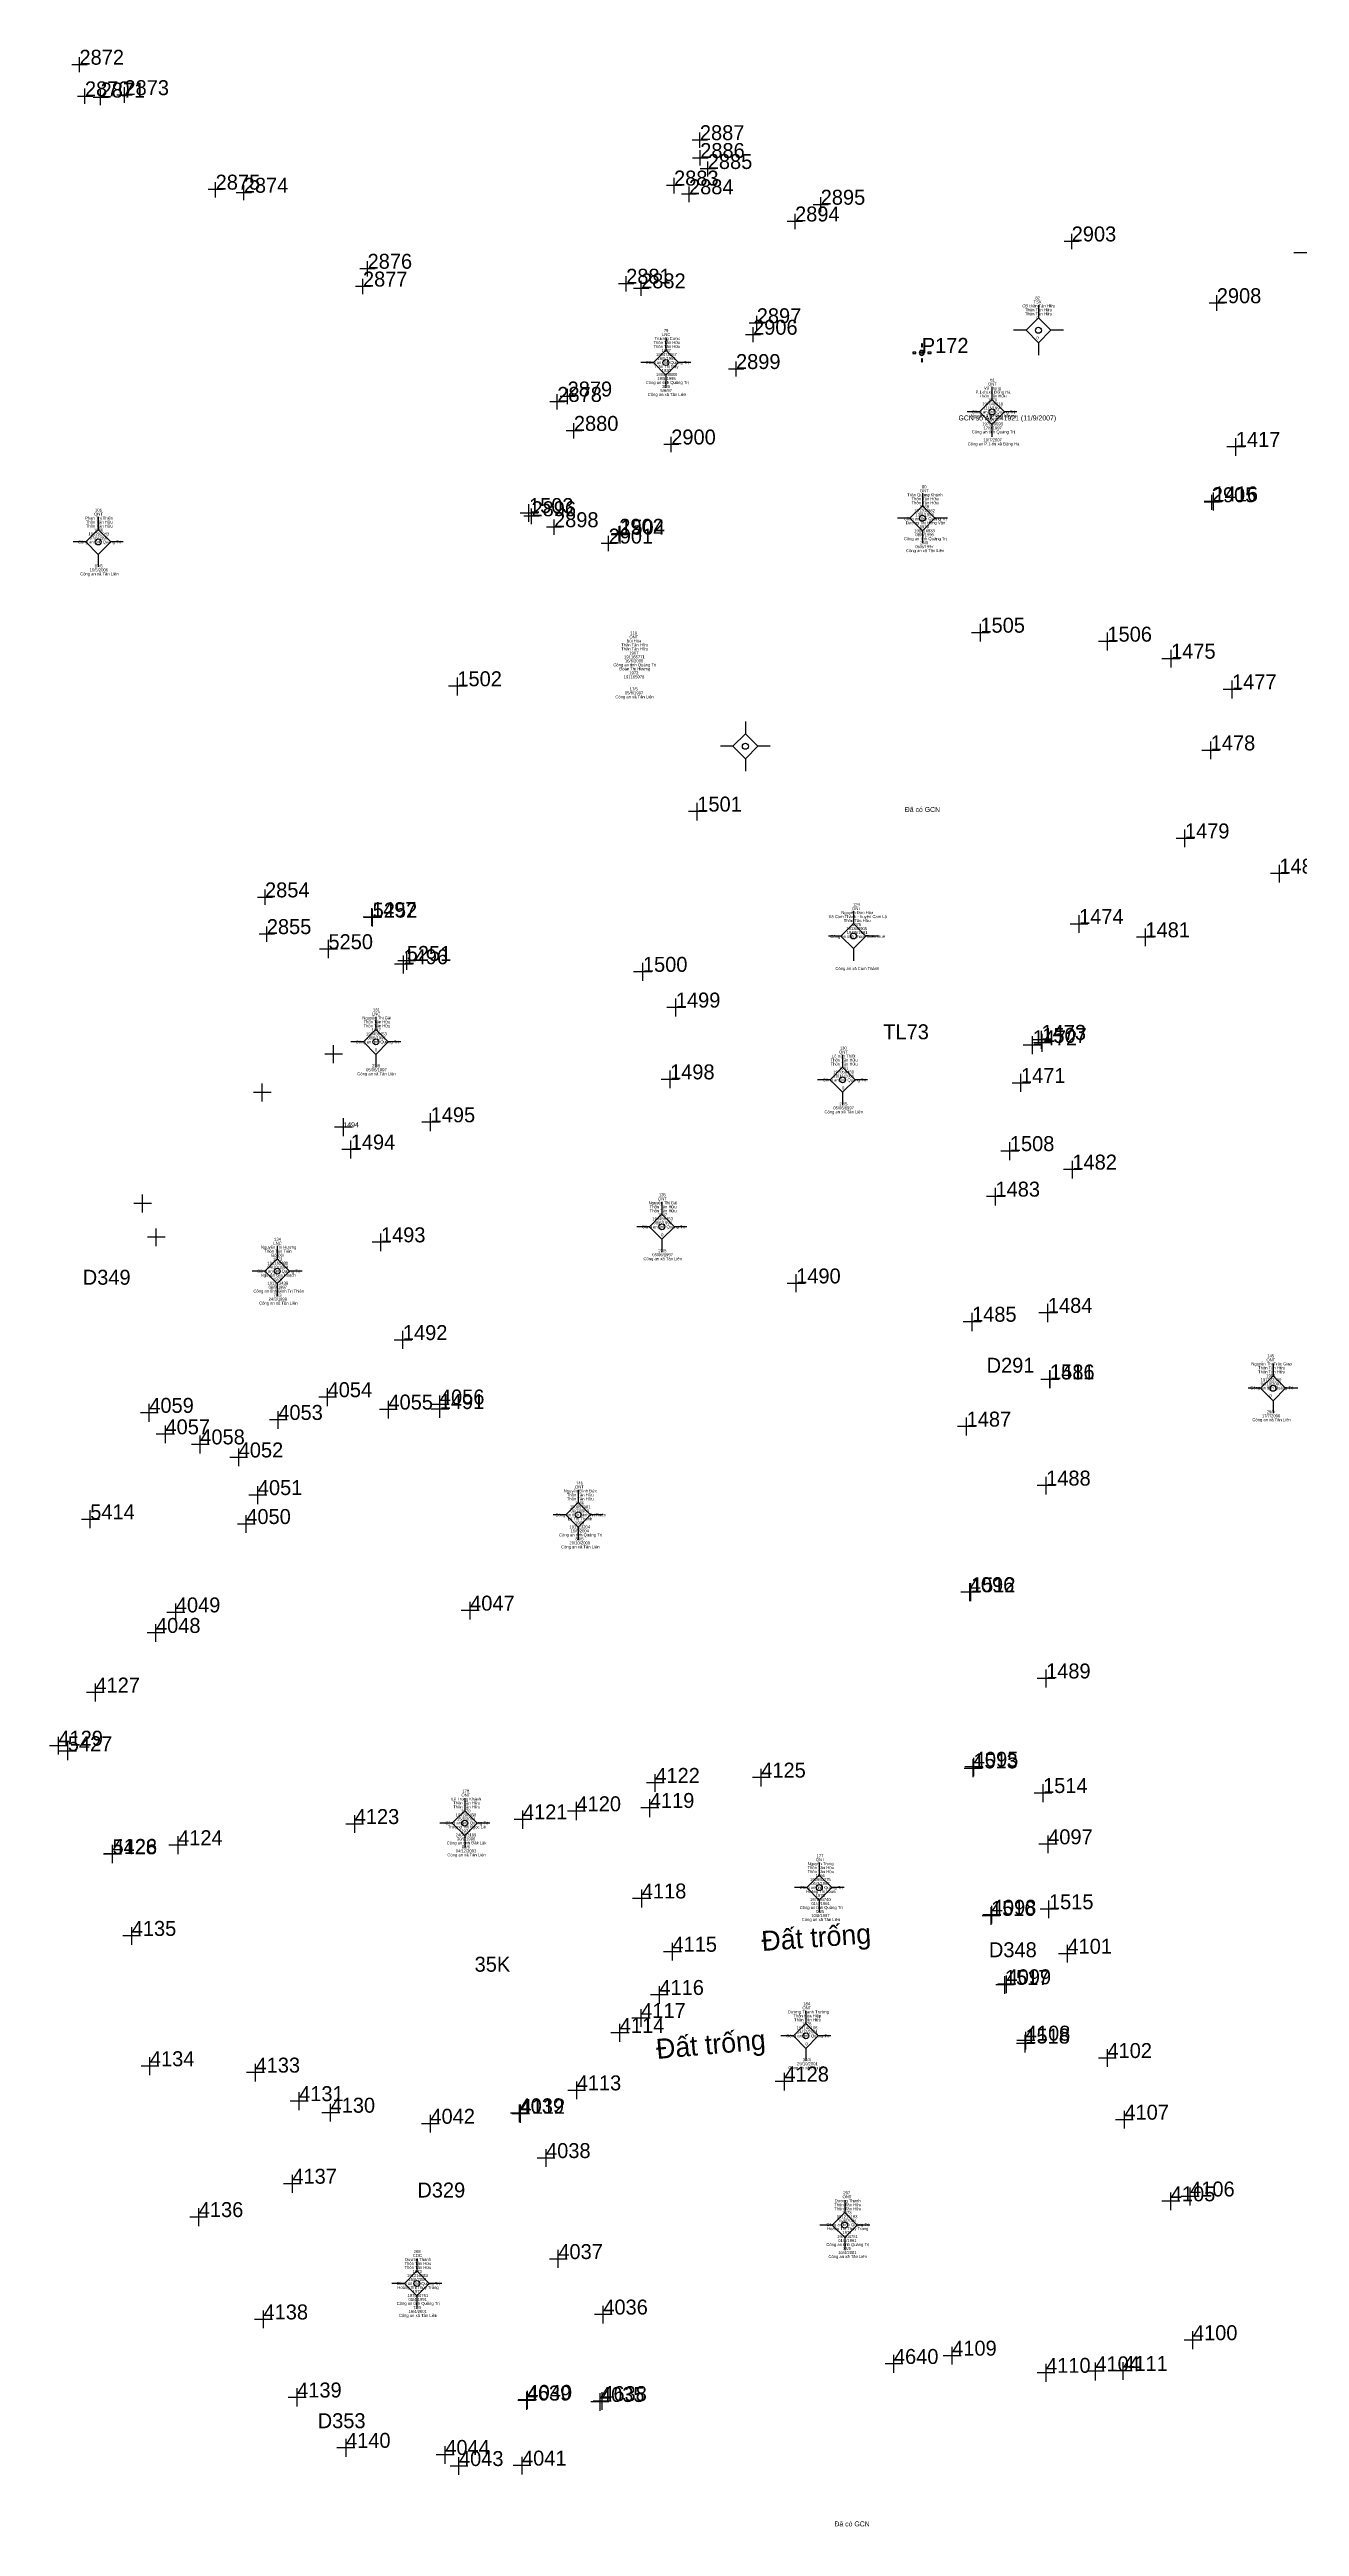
# Model space of a CAD drawing. Extents: x 548949 to 550223, y 1836732 to 1838051.
# Drawn here: x 549135.1 to 549260.4, y 1837619.9 to 1837868.1 of the extents above; entities that cross this region are included whole.
import ezdxf

# ---------------------------------------------------------------- set-up
doc = ezdxf.new("R2010")
doc.units = 0
for name, color, linetype in [('Level 11', 7, 'Continuous'), ('Level 15', 7, 'Continuous'), ('Level 16', 7, 'Continuous'), ('Level 3', 7, 'Continuous'), ('Level 4', 7, 'Continuous'), ('Level 41', 7, 'Continuous'), ('Level 5', 7, 'Continuous')]:
    doc.layers.add(name, color=color, linetype=linetype)

msp = doc.modelspace()

# ---------------------------------------------------------------- linework, layer by layer
at = {"layer": 'Level 11'}
for p, q in [((549234.26, 1837841.23), (549233.01, 1837839.98)), ((549234.26, 1837842.48), (549234.26, 1837841.23)), ((549235.51, 1837839.98), (549234.26, 1837841.23)), ((549196.91, 1837839.24), (549196.91, 1837837.99)), ((549233.01, 1837839.98), (549231.76, 1837839.98)), ((549233.01, 1837839.98), (549234.26, 1837838.73)), ((549234.26, 1837838.73), (549235.51, 1837839.98)), ((549234.26, 1837838.73), (549234.26, 1837837.48)), ((549236.76, 1837839.98), (549235.51, 1837839.98)), ((549195.66, 1837836.74), (549194.41, 1837836.74)), ((549196.91, 1837837.99), (549195.66, 1837836.74)), ((549195.66, 1837836.74), (549196.91, 1837835.49)), ((549198.16, 1837836.74), (549196.91, 1837837.99)), ((549196.91, 1837835.49), (549198.16, 1837836.74)), ((549199.41, 1837836.74), (549198.16, 1837836.74)), ((549196.91, 1837835.49), (549196.91, 1837834.24)), ((549229.6, 1837834.29), (549229.6, 1837833.04)), ((549228.35, 1837831.79), (549227.1, 1837831.79)), ((549229.6, 1837833.04), (549228.35, 1837831.79)), ((549228.35, 1837831.79), (549229.6, 1837830.54)), ((549230.85, 1837831.79), (549229.6, 1837833.04)), ((549229.6, 1837830.54), (549230.85, 1837831.79)), ((549232.1, 1837831.79), (549230.85, 1837831.79)), ((549229.6, 1837830.54), (549229.6, 1837829.29)), ((549222.63, 1837823.64), (549222.63, 1837822.39)), ((549140.01, 1837821.26), (549140.01, 1837820.01)), ((549221.38, 1837821.14), (549220.13, 1837821.14)), ((549222.63, 1837822.39), (549221.38, 1837821.14)), ((549221.38, 1837821.14), (549222.63, 1837819.89)), ((549223.88, 1837821.14), (549222.63, 1837822.39)), ((549222.63, 1837819.89), (549223.88, 1837821.14)), ((549225.13, 1837821.14), (549223.88, 1837821.14)), ((549138.76, 1837818.76), (549137.51, 1837818.76)), ((549140.01, 1837820.01), (549138.76, 1837818.76)), ((549138.76, 1837818.76), (549140.01, 1837817.51)), ((549141.26, 1837818.76), (549140.01, 1837820.01)), ((549140.01, 1837817.51), (549141.26, 1837818.76)), ((549142.51, 1837818.76), (549141.26, 1837818.76)), ((549222.63, 1837819.89), (549222.63, 1837818.64)), ((549140.01, 1837817.51), (549140.01, 1837816.26)), ((549204.88, 1837799.53), (549203.63, 1837798.28)), ((549204.88, 1837800.78), (549204.88, 1837799.53)), ((549206.13, 1837798.28), (549204.88, 1837799.53)), ((549203.63, 1837798.28), (549202.38, 1837798.28)), ((549203.63, 1837798.28), (549204.88, 1837797.03)), ((549204.88, 1837797.03), (549206.13, 1837798.28)), ((549204.88, 1837797.03), (549204.88, 1837795.78)), ((549207.38, 1837798.28), (549206.13, 1837798.28)), ((549215.71, 1837781.77), (549215.71, 1837780.52)), ((549214.46, 1837779.27), (549213.21, 1837779.27)), ((549215.71, 1837780.52), (549214.46, 1837779.27)), ((549214.46, 1837779.27), (549215.71, 1837778.02)), ((549216.96, 1837779.27), (549215.71, 1837780.52)), ((549215.71, 1837778.02), (549216.96, 1837779.27)), ((549218.21, 1837779.27), (549216.96, 1837779.27)), ((549215.71, 1837778.02), (549215.71, 1837776.77)), ((549167.84, 1837769.91), (549166.59, 1837768.66)), ((549167.84, 1837771.16), (549167.84, 1837769.91)), ((549169.09, 1837768.66), (549167.84, 1837769.91)), ((549166.59, 1837768.66), (549165.34, 1837768.66)), ((549166.59, 1837768.66), (549167.84, 1837767.41)), ((549167.84, 1837767.41), (549169.09, 1837768.66)), ((549167.84, 1837767.41), (549167.84, 1837766.16)), ((549170.34, 1837768.66), (549169.09, 1837768.66)), ((549214.62, 1837767.36), (549214.62, 1837766.11)), ((549213.37, 1837764.86), (549212.12, 1837764.86)), ((549214.62, 1837766.11), (549213.37, 1837764.86)), ((549213.37, 1837764.86), (549214.62, 1837763.61)), ((549215.87, 1837764.86), (549214.62, 1837766.11)), ((549214.62, 1837763.61), (549215.87, 1837764.86)), ((549217.12, 1837764.86), (549215.87, 1837764.86)), ((549214.62, 1837763.61), (549214.62, 1837762.36)), ((549196.51, 1837752.63), (549196.51, 1837751.38)), ((549195.26, 1837750.13), (549194.01, 1837750.13)), ((549196.51, 1837751.38), (549195.26, 1837750.13)), ((549195.26, 1837750.13), (549196.51, 1837748.88)), ((549197.76, 1837750.13), (549196.51, 1837751.38)), ((549196.51, 1837748.88), (549197.76, 1837750.13)), ((549199.01, 1837750.13), (549197.76, 1837750.13)), ((549157.95, 1837746.93), (549156.7, 1837745.68)), ((549157.95, 1837748.18), (549157.95, 1837746.93)), ((549159.2, 1837745.68), (549157.95, 1837746.93)), ((549196.51, 1837748.88), (549196.51, 1837747.63)), ((549156.7, 1837745.68), (549155.45, 1837745.68)), ((549156.7, 1837745.68), (549157.95, 1837744.43)), ((549157.95, 1837744.43), (549159.2, 1837745.68)), ((549157.95, 1837744.43), (549157.95, 1837743.18)), ((549160.45, 1837745.68), (549159.2, 1837745.68)), ((549257.77, 1837735.19), (549256.52, 1837733.94)), ((549257.77, 1837736.44), (549257.77, 1837735.19)), ((549259.02, 1837733.94), (549257.77, 1837735.19)), ((549256.52, 1837733.94), (549255.27, 1837733.94)), ((549256.52, 1837733.94), (549257.77, 1837732.69)), ((549257.77, 1837732.69), (549259.02, 1837733.94)), ((549257.77, 1837732.69), (549257.77, 1837731.44)), ((549260.27, 1837733.94), (549259.02, 1837733.94)), ((549188.12, 1837722.51), (549186.87, 1837721.26)), ((549188.12, 1837723.76), (549188.12, 1837722.51)), ((549189.37, 1837721.26), (549188.12, 1837722.51)), ((549186.87, 1837721.26), (549185.62, 1837721.26)), ((549186.87, 1837721.26), (549188.12, 1837720.01)), ((549188.12, 1837720.01), (549189.37, 1837721.26)), ((549188.12, 1837720.01), (549188.12, 1837718.76)), ((549190.62, 1837721.26), (549189.37, 1837721.26)), ((549176.75, 1837692.86), (549176.75, 1837691.61)), ((549175.5, 1837690.36), (549174.25, 1837690.36)), ((549176.75, 1837691.61), (549175.5, 1837690.36)), ((549175.5, 1837690.36), (549176.75, 1837689.11)), ((549178, 1837690.36), (549176.75, 1837691.61)), ((549176.75, 1837689.11), (549178, 1837690.36)), ((549179.25, 1837690.36), (549178, 1837690.36)), ((549176.75, 1837689.11), (549176.75, 1837687.86)), ((549212.29, 1837685.15), (549211.04, 1837683.9)), ((549212.29, 1837686.4), (549212.29, 1837685.15)), ((549213.54, 1837683.9), (549212.29, 1837685.15)), ((549211.04, 1837683.9), (549209.79, 1837683.9)), ((549211.04, 1837683.9), (549212.29, 1837682.65)), ((549212.29, 1837682.65), (549213.54, 1837683.9)), ((549212.29, 1837682.65), (549212.29, 1837681.4)), ((549214.79, 1837683.9), (549213.54, 1837683.9)), ((549210.94, 1837670.29), (549209.69, 1837669.04)), ((549210.94, 1837671.54), (549210.94, 1837670.29)), ((549212.19, 1837669.04), (549210.94, 1837670.29)), ((549209.69, 1837669.04), (549208.44, 1837669.04)), ((549209.69, 1837669.04), (549210.94, 1837667.79)), ((549210.94, 1837667.79), (549212.19, 1837669.04)), ((549210.94, 1837667.79), (549210.94, 1837666.54)), ((549213.44, 1837669.04), (549212.19, 1837669.04)), ((549214.84, 1837652.58), (549214.84, 1837651.33)), ((549213.59, 1837650.08), (549212.34, 1837650.08)), ((549214.84, 1837651.33), (549213.59, 1837650.08)), ((549213.59, 1837650.08), (549214.84, 1837648.83)), ((549216.09, 1837650.08), (549214.84, 1837651.33)), ((549214.84, 1837648.83), (549216.09, 1837650.08)), ((549217.34, 1837650.08), (549216.09, 1837650.08)), ((549214.84, 1837648.83), (549214.84, 1837647.58)), ((549171.95, 1837645.48), (549170.7, 1837644.23)), ((549171.95, 1837646.73), (549171.95, 1837645.48)), ((549173.2, 1837644.23), (549171.95, 1837645.48)), ((549170.7, 1837644.23), (549169.45, 1837644.23)), ((549170.7, 1837644.23), (549171.95, 1837642.98)), ((549171.95, 1837642.98), (549173.2, 1837644.23)), ((549171.95, 1837642.98), (549171.95, 1837641.73)), ((549174.45, 1837644.23), (549173.2, 1837644.23))]:
    msp.add_line(p, q, dxfattribs=at)
for centre in [(549234.26, 1837839.98), (549196.91, 1837836.74), (549229.6, 1837831.79), (549222.63, 1837821.14), (549140.01, 1837818.76), (549204.88, 1837798.28), (549215.71, 1837779.27), (549167.84, 1837768.66), (549214.62, 1837764.86), (549196.51, 1837750.13), (549157.95, 1837745.68), (549257.77, 1837733.94), (549188.12, 1837721.26), (549176.75, 1837690.36), (549212.29, 1837683.9), (549210.94, 1837669.04), (549214.84, 1837650.08), (549171.95, 1837644.23)]:
    msp.add_circle(centre, 0.3, dxfattribs=at)
at = {"layer": 'Level 3'}
msp.add_line((549222.69, 1837837.86), (549222.72, 1837837.9), dxfattribs=at)
for points in [[(549222.54, 1837838.32), (549222.64, 1837838.32), (549222.64, 1837838.63), (549222.54, 1837838.63)], [(549221.66, 1837837.65), (549221.95, 1837837.65), (549221.95, 1837837.78), (549221.66, 1837837.78)], [(549222.54, 1837836.8), (549222.64, 1837836.8), (549222.64, 1837837.1), (549222.54, 1837837.1)], [(549223.17, 1837837.65), (549223.5, 1837837.65), (549223.5, 1837837.78), (549223.17, 1837837.78)]]:
    msp.add_lwpolyline(points, close=True, dxfattribs=at)
for points in [[(549222.72, 1837837.9), (549222.69, 1837837.86)], [(549222.7, 1837837.86), (549222.69, 1837837.86)], [(549222.73, 1837837.9), (549222.72, 1837837.9)]]:
    msp.add_lwpolyline(points, dxfattribs=at)
msp.add_circle((549222.57, 1837837.72), 0.0732, dxfattribs=at)
for radius, start, end in [(0.25, 49.3448, 48.4242), (0.2, 49.2259, 47.7453)]:
    msp.add_arc((549222.56, 1837837.71), radius, start, end, dxfattribs=at)
at = {"layer": 'Level 4'}
for p, q in [((549138.89, 1837866.59), (549137.37, 1837866.59)), ((549138.13, 1837865.83), (549138.13, 1837867.35)), ((549139.46, 1837863.42), (549137.92, 1837863.42)), ((549138.68, 1837862.66), (549138.68, 1837864.2)), ((549141.04, 1837863.3), (549139.49, 1837863.3)), ((549140.25, 1837862.54), (549140.25, 1837864.06)), ((549143.4, 1837863.54), (549141.88, 1837863.54)), ((549142.64, 1837862.78), (549142.64, 1837864.33)), ((549201.09, 1837859.03), (549199.56, 1837859.03)), ((549200.32, 1837858.27), (549200.32, 1837859.79)), ((549201.14, 1837857.24), (549199.59, 1837857.24)), ((549200.35, 1837856.48), (549200.35, 1837858.02)), ((549201.87, 1837856.14), (549200.35, 1837856.14)), ((549201.11, 1837855.38), (549201.11, 1837856.9)), ((549152.55, 1837854.07), (549151.02, 1837854.07)), ((549151.78, 1837853.28), (549151.78, 1837854.83)), ((549155.36, 1837853.76), (549153.84, 1837853.76)), ((549154.6, 1837853), (549154.6, 1837854.52)), ((549198.49, 1837854.48), (549196.97, 1837854.48)), ((549197.73, 1837853.7), (549197.73, 1837855.24)), ((549199.99, 1837853.61), (549198.47, 1837853.61)), ((549199.23, 1837852.82), (549199.23, 1837854.37)), ((549212.43, 1837851.8), (549212.43, 1837853.32)), ((549210.62, 1837850.88), (549209.08, 1837850.88)), ((549209.86, 1837850.12), (549209.86, 1837851.66)), ((549213.19, 1837852.56), (549211.67, 1837852.56)), ((549238.35, 1837848.88), (549236.83, 1837848.88)), ((549237.59, 1837848.1), (549237.59, 1837849.64)), ((549167.77, 1837846.14), (549166.25, 1837846.14)), ((549167.01, 1837845.36), (549167.01, 1837846.9)), ((549261.37, 1837847.75), (549259.85, 1837847.75)), ((549167.31, 1837844.36), (549165.79, 1837844.36)), ((549166.55, 1837843.58), (549166.55, 1837845.12)), ((549193.69, 1837844.64), (549192.17, 1837844.64)), ((549192.93, 1837843.86), (549192.93, 1837845.4)), ((549195.19, 1837844.18), (549193.67, 1837844.18)), ((549194.43, 1837843.42), (549194.43, 1837844.94)), ((549252.13, 1837841.93), (549252.13, 1837843.48)), ((549206.02, 1837839.9), (549206.02, 1837841.44)), ((549252.92, 1837842.69), (549251.37, 1837842.69)), ((549206.41, 1837839.53), (549204.89, 1837839.53)), ((549206.78, 1837840.68), (549205.26, 1837840.68)), ((549205.65, 1837838.77), (549205.65, 1837840.29)), ((549204.72, 1837836.09), (549203.18, 1837836.09)), ((549203.94, 1837835.33), (549203.94, 1837836.86)), ((549186.03, 1837832.04), (549186.03, 1837833.58)), ((549187.06, 1837832.58), (549187.06, 1837834.1)), ((549186.79, 1837832.8), (549185.27, 1837832.8)), ((549187.82, 1837833.34), (549186.3, 1837833.34)), ((549188.48, 1837829.89), (549186.93, 1837829.89)), ((549187.69, 1837829.13), (549187.69, 1837830.68)), ((549198.21, 1837828.53), (549196.69, 1837828.53)), ((549197.45, 1837827.77), (549197.45, 1837829.29)), ((549254.04, 1837827.4), (549254.04, 1837829.18)), ((549254.93, 1837828.29), (549253.15, 1837828.29)), ((549251.63, 1837821.98), (549251.63, 1837823.5)), ((549251.8, 1837821.93), (549251.8, 1837823.71)), ((549184.12, 1837821.66), (549182.3, 1837821.66)), ((549184.22, 1837821.34), (549182.68, 1837821.34)), ((549183.19, 1837820.77), (549183.19, 1837822.55)), ((549183.44, 1837820.55), (549183.44, 1837822.1)), ((549185.7, 1837819.48), (549185.7, 1837821)), ((549252.39, 1837822.74), (549250.87, 1837822.74)), ((549252.69, 1837822.82), (549250.88, 1837822.82)), ((549186.46, 1837820.24), (549184.94, 1837820.24)), ((549191.96, 1837818.6), (549190.41, 1837818.6)), ((549191.17, 1837817.84), (549191.17, 1837819.36)), ((549193.23, 1837819.49), (549191.42, 1837819.49)), ((549193, 1837819.58), (549191.45, 1837819.58)), ((549192.24, 1837818.82), (549192.24, 1837820.34)), ((549192.34, 1837818.6), (549192.34, 1837820.38)), ((549229.33, 1837809.67), (549227.55, 1837809.67)), ((549228.44, 1837808.78), (549228.44, 1837810.56)), ((549242.06, 1837808.77), (549240.28, 1837808.77)), ((549241.17, 1837807.88), (549241.17, 1837809.7)), ((549248.44, 1837807.06), (549246.62, 1837807.06)), ((549247.55, 1837806.17), (549247.55, 1837807.95)), ((549176.94, 1837804.3), (549175.12, 1837804.3)), ((549176.01, 1837803.38), (549176.01, 1837805.19)), ((549254.55, 1837803.99), (549252.77, 1837803.99)), ((549253.66, 1837803.06), (549253.66, 1837804.88)), ((549251.52, 1837796.98), (549251.52, 1837798.76)), ((549252.41, 1837797.87), (549250.63, 1837797.87)), ((549200.95, 1837791.74), (549199.17, 1837791.74)), ((549200.06, 1837790.85), (549200.06, 1837792.63)), ((549249.86, 1837789.05), (549248.05, 1837789.05)), ((549248.94, 1837788.16), (549248.94, 1837789.94)), ((549258.41, 1837784.63), (549258.41, 1837786.41)), ((549156.73, 1837782.38), (549156.73, 1837783.92)), ((549259.3, 1837785.52), (549257.52, 1837785.52)), ((549157.49, 1837783.14), (549155.97, 1837783.14)), ((549167.45, 1837780.28), (549167.45, 1837782.06)), ((549167.52, 1837780.22), (549167.52, 1837782)), ((549238.33, 1837779.58), (549238.33, 1837781.36)), ((549157.67, 1837779.46), (549156.15, 1837779.46)), ((549156.91, 1837778.67), (549156.91, 1837780.22)), ((549163.09, 1837777.06), (549163.09, 1837778.88)), ((549168.34, 1837781.17), (549166.56, 1837781.17)), ((549168.41, 1837781.11), (549166.63, 1837781.11)), ((549239.22, 1837780.47), (549237.44, 1837780.47)), ((549245.87, 1837779.14), (549244.09, 1837779.14)), ((549244.98, 1837778.25), (549244.98, 1837780.03)), ((549163.98, 1837777.95), (549162.2, 1837777.95)), ((549171.5, 1837776.44), (549169.72, 1837776.44)), ((549171.82, 1837776.77), (549170.04, 1837776.77)), ((549170.61, 1837775.52), (549170.61, 1837777.33)), ((549170.93, 1837775.88), (549170.93, 1837777.66)), ((549194.61, 1837774.79), (549194.61, 1837776.57)), ((549195.5, 1837775.68), (549193.68, 1837775.68)), ((549198.84, 1837772.1), (549197.02, 1837772.1)), ((549197.91, 1837771.21), (549197.91, 1837772.99)), ((549233.67, 1837767.43), (549233.67, 1837769.24)), ((549235.48, 1837768.86), (549233.67, 1837768.86)), ((549234.56, 1837767.97), (549234.56, 1837769.75)), ((549234.64, 1837767.67), (549234.64, 1837769.45)), ((549164.5, 1837767.43), (549162.72, 1837767.43)), ((549163.61, 1837766.54), (549163.61, 1837768.32)), ((549234.56, 1837768.32), (549232.74, 1837768.32)), ((549235.53, 1837768.56), (549233.75, 1837768.56)), ((549156.45, 1837762.7), (549156.45, 1837764.48)), ((549198.22, 1837764.9), (549196.44, 1837764.9)), ((549197.33, 1837764.01), (549197.33, 1837765.79)), ((549233.42, 1837764.53), (549231.61, 1837764.53)), ((549232.5, 1837763.64), (549232.5, 1837765.46)), ((549157.34, 1837763.59), (549155.56, 1837763.59)), ((549173.33, 1837759.71), (549173.33, 1837761.52)), ((549165.48, 1837760.1), (549163.7, 1837760.1)), ((549165.48, 1837760.1), (549163.7, 1837760.1)), ((549164.59, 1837759.21), (549164.59, 1837761.02)), ((549164.59, 1837759.21), (549164.59, 1837760.99)), ((549174.22, 1837760.6), (549172.44, 1837760.6)), ((549166.21, 1837757.87), (549164.43, 1837757.87)), ((549165.32, 1837756.98), (549165.32, 1837758.77)), ((549232.28, 1837757.71), (549230.5, 1837757.71)), ((549231.39, 1837756.82), (549231.39, 1837758.6)), ((549237.66, 1837754.97), (549237.66, 1837756.75)), ((549229.95, 1837752.26), (549229.95, 1837754.04)), ((549238.55, 1837755.86), (549236.77, 1837755.86)), ((549145.35, 1837752.46), (549143.57, 1837752.46)), ((549144.46, 1837751.57), (549144.46, 1837753.35)), ((549230.88, 1837753.15), (549229.06, 1837753.15)), ((549146.72, 1837749.08), (549144.94, 1837749.08)), ((549145.83, 1837748.19), (549145.83, 1837749.97)), ((549168.35, 1837747.68), (549168.35, 1837749.46)), ((549169.24, 1837748.57), (549167.46, 1837748.57)), ((549210.86, 1837744.45), (549209.08, 1837744.45)), ((549209.97, 1837743.56), (549209.97, 1837745.38)), ((549227.6, 1837739.68), (549227.6, 1837741.5)), ((549236.12, 1837741.5), (549234.31, 1837741.5)), ((549235.2, 1837740.58), (549235.2, 1837742.39)), ((549170.55, 1837737.88), (549170.55, 1837739.7)), ((549228.49, 1837740.61), (549226.71, 1837740.61)), ((549171.44, 1837738.77), (549169.66, 1837738.77)), ((549236.31, 1837734.83), (549234.5, 1837734.83)), ((549236.29, 1837734.83), (549234.51, 1837734.83)), ((549235.4, 1837733.94), (549235.4, 1837735.76)), ((549235.42, 1837733.94), (549235.42, 1837735.72)), ((549145.13, 1837730.59), (549145.13, 1837732.37)), ((549158.06, 1837729.88), (549158.06, 1837731.66)), ((549163.89, 1837733.05), (549162.11, 1837733.05)), ((549163, 1837732.16), (549163, 1837733.94)), ((549169.99, 1837731.81), (549168.21, 1837731.81)), ((549169.1, 1837730.92), (549169.1, 1837732.7)), ((549175.14, 1837731.86), (549173.35, 1837731.86)), ((549175.19, 1837732.32), (549173.37, 1837732.32)), ((549174.24, 1837730.97), (549174.24, 1837732.78)), ((549174.26, 1837731.4), (549174.26, 1837733.21)), ((549146.02, 1837731.48), (549144.24, 1837731.48)), ((549147.64, 1837729.33), (549145.82, 1837729.33)), ((549146.75, 1837728.44), (549146.75, 1837730.22)), ((549150.24, 1837727.4), (549150.24, 1837729.21)), ((549158.95, 1837730.77), (549157.17, 1837730.77)), ((549227.95, 1837730.1), (549226.14, 1837730.1)), ((549227.06, 1837729.21), (549227.06, 1837731.02)), ((549151.13, 1837728.32), (549149.35, 1837728.32)), ((549154.98, 1837727.01), (549153.2, 1837727.01)), ((549154.09, 1837726.12), (549154.09, 1837727.9)), ((549156.01, 1837722.32), (549156.01, 1837724.13)), ((549235.92, 1837724.19), (549234.14, 1837724.19)), ((549235.03, 1837723.3), (549235.03, 1837725.08)), ((549139.21, 1837719.91), (549139.21, 1837721.72)), ((549156.9, 1837723.24), (549155.12, 1837723.24)), ((549140.14, 1837720.8), (549138.32, 1837720.8)), ((549155.74, 1837720.34), (549153.96, 1837720.34)), ((549154.85, 1837719.45), (549154.85, 1837721.23)), ((549227.37, 1837712.62), (549227.37, 1837714.4)), ((549227.49, 1837712.61), (549227.49, 1837714.42)), ((549147.79, 1837710.59), (549147.79, 1837712.37)), ((549177.29, 1837710.77), (549177.29, 1837712.55)), ((549228.26, 1837713.51), (549226.48, 1837713.51)), ((549228.39, 1837713.5), (549226.6, 1837713.5)), ((549146.69, 1837709.42), (549144.91, 1837709.42)), ((549145.8, 1837708.53), (549145.8, 1837710.31)), ((549148.68, 1837711.48), (549146.9, 1837711.48)), ((549178.18, 1837711.66), (549176.4, 1837711.66)), ((549139.73, 1837702.56), (549139.73, 1837704.34)), ((549235.91, 1837704.86), (549234.13, 1837704.86)), ((549235.02, 1837703.94), (549235.02, 1837705.75)), ((549140.62, 1837703.45), (549138.84, 1837703.45)), ((549136.91, 1837698.12), (549135.13, 1837698.12)), ((549136.02, 1837697.23), (549136.02, 1837699.02)), ((549137.85, 1837697.57), (549136.07, 1837697.57)), ((549136.96, 1837696.68), (549136.96, 1837698.46)), ((549227.78, 1837695.08), (549227.78, 1837696.9)), ((549196.74, 1837694.39), (549194.96, 1837694.39)), ((549195.85, 1837693.5), (549195.85, 1837695.28)), ((549207.36, 1837694.92), (549205.58, 1837694.92)), ((549206.47, 1837694.03), (549206.47, 1837695.81)), ((549228.61, 1837695.85), (549226.82, 1837695.85)), ((549228.67, 1837696.01), (549226.89, 1837696.01)), ((549227.72, 1837694.96), (549227.72, 1837696.78)), ((549187.95, 1837690.66), (549187.95, 1837692.48)), ((549196.22, 1837691.88), (549194.41, 1837691.88)), ((549195.3, 1837690.96), (549195.3, 1837692.77)), ((549235.61, 1837693.38), (549233.82, 1837693.38)), ((549234.72, 1837692.46), (549234.72, 1837694.27)), ((549166.61, 1837690.27), (549164.83, 1837690.27)), ((549165.72, 1837689.38), (549165.72, 1837691.16)), ((549183.47, 1837690.73), (549181.69, 1837690.73)), ((549182.58, 1837689.8), (549182.58, 1837691.62)), ((549188.84, 1837691.55), (549187.06, 1837691.55)), ((549142.33, 1837687.24), (549140.55, 1837687.24)), ((549142.34, 1837687.28), (549140.56, 1837687.28)), ((549141.44, 1837686.35), (549141.44, 1837688.16)), ((549141.45, 1837686.39), (549141.45, 1837688.17)), ((549148.91, 1837688.15), (549147.1, 1837688.15)), ((549148.02, 1837687.26), (549148.02, 1837689.04)), ((549236.12, 1837688.24), (549234.3, 1837688.24)), ((549235.23, 1837687.35), (549235.23, 1837689.13)), ((549195.39, 1837682.81), (549193.58, 1837682.81)), ((549194.5, 1837681.92), (549194.5, 1837683.7)), ((549229.5, 1837680.17), (549229.5, 1837681.95)), ((549229.58, 1837680.29), (549229.58, 1837682.07)), ((549235.31, 1837680.84), (549235.31, 1837682.62)), ((549143.37, 1837678.17), (549143.37, 1837679.95)), ((549230.39, 1837681.06), (549228.61, 1837681.06)), ((549230.47, 1837681.18), (549228.69, 1837681.18)), ((549236.2, 1837681.73), (549234.42, 1837681.73)), ((549144.26, 1837679.06), (549142.48, 1837679.06)), ((549198.46, 1837677.47), (549196.68, 1837677.47)), ((549197.57, 1837676.58), (549197.57, 1837678.36)), ((549238.05, 1837677.27), (549236.27, 1837677.27)), ((549237.16, 1837676.38), (549237.16, 1837678.16)), ((549230.89, 1837673.26), (549230.89, 1837675.04)), ((549231.06, 1837673.32), (549231.06, 1837675.1)), ((549197.15, 1837673.14), (549195.37, 1837673.14)), ((549196.26, 1837672.25), (549196.26, 1837674.03)), ((549231.78, 1837674.15), (549230, 1837674.15)), ((549231.98, 1837674.21), (549230.17, 1837674.21)), ((549192.29, 1837668.45), (549192.29, 1837670.24)), ((549195.32, 1837670.82), (549193.5, 1837670.82)), ((549194.43, 1837669.93), (549194.43, 1837671.71)), ((549193.22, 1837669.34), (549191.4, 1837669.34)), ((549233.83, 1837668.27), (549232.05, 1837668.27)), ((549233.88, 1837668.56), (549232.1, 1837668.56)), ((549232.94, 1837667.38), (549232.94, 1837669.16)), ((549232.99, 1837667.67), (549232.99, 1837669.45)), ((549241.17, 1837665.93), (549241.17, 1837667.71)), ((549146.08, 1837666), (549144.3, 1837666)), ((549145.19, 1837665.11), (549145.19, 1837666.92)), ((549156.67, 1837665.36), (549154.89, 1837665.36)), ((549155.78, 1837664.47), (549155.78, 1837666.25)), ((549208.79, 1837663.57), (549208.79, 1837665.35)), ((549242.06, 1837666.82), (549240.28, 1837666.82)), ((549161.04, 1837662.5), (549159.26, 1837662.5)), ((549160.15, 1837661.61), (549160.15, 1837663.39)), ((549163.3, 1837660.45), (549163.3, 1837662.23)), ((549182.24, 1837660.39), (549182.24, 1837662.17)), ((549182.35, 1837660.34), (549182.35, 1837662.16)), ((549188.86, 1837663.58), (549187.07, 1837663.58)), ((549187.97, 1837662.69), (549187.97, 1837664.47)), ((549209.68, 1837664.46), (549207.86, 1837664.46)), ((549164.22, 1837661.34), (549162.41, 1837661.34)), ((549174.2, 1837660.23), (549172.42, 1837660.23)), ((549173.31, 1837659.34), (549173.31, 1837661.12)), ((549183.13, 1837661.28), (549181.35, 1837661.28)), ((549183.24, 1837661.23), (549181.46, 1837661.23)), ((549243.76, 1837660.64), (549241.98, 1837660.64)), ((549242.87, 1837659.75), (549242.87, 1837661.53)), ((549184.9, 1837655.9), (549184.9, 1837657.68)), ((549159.47, 1837653.3), (549159.47, 1837655.11)), ((549185.79, 1837656.79), (549184.01, 1837656.79)), ((549160.36, 1837654.22), (549158.58, 1837654.22)), ((549248.44, 1837652.46), (549246.63, 1837652.46)), ((549247.52, 1837651.57), (549247.52, 1837653.35)), ((549250.35, 1837652.94), (549248.57, 1837652.94)), ((549249.46, 1837652.05), (549249.46, 1837653.83)), ((549150.98, 1837650.88), (549149.2, 1837650.88)), ((549150.09, 1837649.96), (549150.09, 1837651.77)), ((549186.13, 1837645.78), (549186.13, 1837647.6)), ((549187.02, 1837646.67), (549185.24, 1837646.67)), ((549157.47, 1837640.62), (549155.66, 1837640.62)), ((549156.58, 1837639.73), (549156.58, 1837641.51)), ((549191.53, 1837641.11), (549189.75, 1837641.11)), ((549190.64, 1837640.22), (549190.64, 1837642)), ((549225.61, 1837636.1), (549225.61, 1837637.88)), ((549250.63, 1837638.54), (549248.85, 1837638.54)), ((549249.74, 1837637.65), (549249.74, 1837639.43)), ((549220.66, 1837636.16), (549218.88, 1837636.16)), ((549219.77, 1837635.27), (549219.77, 1837637.08)), ((549226.5, 1837636.99), (549224.72, 1837636.99)), ((549235.91, 1837635.27), (549234.13, 1837635.27)), ((549235.02, 1837634.38), (549235.02, 1837636.16)), ((549240.85, 1837635.42), (549239.07, 1837635.42)), ((549239.96, 1837634.5), (549239.96, 1837636.31)), ((549243.65, 1837635.46), (549241.87, 1837635.46)), ((549242.76, 1837634.57), (549242.76, 1837636.35)), ((549160.84, 1837632.8), (549159.06, 1837632.8)), ((549159.95, 1837631.91), (549159.95, 1837633.72)), ((549183.85, 1837632.49), (549182.07, 1837632.49)), ((549183.93, 1837632.56), (549182.12, 1837632.56)), ((549182.96, 1837631.56), (549182.96, 1837633.38)), ((549183.04, 1837631.67), (549183.04, 1837633.45)), ((549191.2, 1837632.35), (549189.38, 1837632.35)), ((549191.43, 1837632.44), (549189.62, 1837632.44)), ((549190.31, 1837631.46), (549190.31, 1837633.24)), ((549190.54, 1837631.55), (549190.54, 1837633.33)), ((549165.74, 1837627.75), (549163.92, 1837627.75)), ((549164.85, 1837626.86), (549164.85, 1837628.64)), ((549174.8, 1837626.15), (549174.8, 1837627.93)), ((549175.69, 1837627.04), (549173.88, 1837627.04)), ((549177.06, 1837625.93), (549175.28, 1837625.93)), ((549176.17, 1837625.04), (549176.17, 1837626.82)), ((549183.38, 1837625.97), (549181.6, 1837625.97)), ((549182.49, 1837625.08), (549182.49, 1837626.86))]:
    msp.add_line(p, q, dxfattribs=at)

# ---------------------------------------------------------------- texts
at = {"layer": 'Level 15'}
for s, p in [('82', (549233.95, 1837843.07)), ('CĐ thôn Tân Hữu', (549232.64, 1837842.27)), ('Thôn Tân Hữu', (549232.91, 1837841.87)), ('Thôn Tân Hữu', (549232.91, 1837841.47)), ('TSK', (549233.77, 1837842.67)), ('0', (549234.05, 1837841.07)), ('Thôn Tân Hữu', (549195.67, 1837838.59)), ('Thôn Tân Hữu', (549195.67, 1837838.19)), ('Trương Cược', (549195.78, 1837838.99)), ('LNC', (549196.53, 1837839.39)), ('79', (549196.7, 1837839.79)), ('0', (549234.05, 1837839.07)), ('Công an tỉnh Quảng Trị', (549194.89, 1837836.59)), ('Trần Thị Nậy', (549195.78, 1837836.19)), ('190478567', (549195.93, 1837837.39)), ('19/5/1995', (549196.05, 1837836.99)), ('1937', (549196.49, 1837837.79)), ('1930', (549196.49, 1837835.79)), ('Công an tỉnh Quảng Trị', (549194.89, 1837834.59)), ('Công an xã Tân Liên', (549195.1, 1837833.39)), ('190478588', (549195.93, 1837835.39)), ('19/5/1995', (549196.05, 1837834.99)), ('5/6/97', (549196.37, 1837833.79)), ('30/5', (549196.54, 1837834.19)), ('P.1-thị xã Đông Hà', (549227.95, 1837833.64)), ('Thôn Tân Hữu', (549228.36, 1837833.24)), ('Võ Trung', (549228.8, 1837834.04)), ('ONT', (549229.2, 1837834.44)), ('81', (549229.42, 1837834.84)), ('Nguyễn Thị Hồng Nhung', (549227.46, 1837831.24)), ('Công an tỉnh Quảng Trị', (549227.58, 1837831.64)), ('197048518', (549228.62, 1837832.44)), ('11/3/1994', (549228.74, 1837832.04)), ('1979', (549229.18, 1837832.84)), ('1979', (549229.18, 1837830.84)), ('Công an P.1-thị xã Đông Hà', (549227.16, 1837828.44)), ('Công an tỉnh Quảng Trị', (549227.58, 1837829.64)), ('197099693', (549228.62, 1837830.44)), ('17/9/1997', (549228.74, 1837830.04)), ('19/7/2007', (549228.74, 1837828.84)), ('Trần Quang Khánh', (549221.12, 1837823.34)), ('ONT', (549222.38, 1837823.74)), ('80', (549222.57, 1837824.14)), ('Phan Thị Thiên', (549138.69, 1837821.01)), ('ONT', (549139.61, 1837821.41)), ('106', (549139.69, 1837821.81)), ('Công an tỉnh Quảng Trị', (549220.76, 1837820.94)), ('Thôn Tân Hữu', (549221.54, 1837822.94)), ('Thôn Tân Hữu', (549221.54, 1837822.54)), ('191208862', (549221.81, 1837821.74)), ('13/5/1993', (549221.92, 1837821.34)), ('1968', (549222.36, 1837822.14)), ('Công an tỉnh Quảng Trị', (549137.99, 1837818.61)), ('Thôn Tân Hữu', (549138.77, 1837820.61)), ('Thôn Tân Hữu', (549138.77, 1837820.21)), ('191292043', (549139.03, 1837819.41)), ('07/6/1996', (549139.15, 1837819.01)), ('1966', (549139.59, 1837819.81)), ('Công an tỉnh Quảng Trị', (549220.76, 1837818.94)), ('Dương Thị Hồng Vân', (549220.96, 1837820.54)), ('191016833', (549221.8, 1837819.74)), ('08/6/1996', (549221.92, 1837819.34)), ('05/6/1997', (549221.92, 1837818.14)), ('1970', (549222.36, 1837820.14)), ('26/5', (549222.41, 1837818.54)), ('15/5/2006', (549139.15, 1837815.81)), ('87/6', (549139.65, 1837816.21)), ('Công an xã Tân Liên', (549220.97, 1837817.74)), ('Công an xã Tân Liên', (549138.2, 1837815.41)), ('Thôn Tân Hữu', (549192.42, 1837808.29)), ('Bùi Hòa', (549192.97, 1837808.69)), ('ONT', (549193.26, 1837809.09)), ('110', (549193.34, 1837809.49)), ('Công an tỉnh Quảng Trị', (549191.64, 1837806.29)), ('Đoàn Thị Hương', (549192.24, 1837805.89)), ('Thôn Tân Hữu', (549192.42, 1837807.89)), ('191165771', (549192.72, 1837807.09)), ('16/6/2005', (549192.8, 1837806.69)), ('1967', (549193.24, 1837807.49)), ('191165978', (549192.68, 1837805.09)), ('05/6/1997', (549192.8, 1837803.49)), ('1972', (549193.24, 1837805.49)), ('17/5', (549193.29, 1837803.89)), ('Công an xã Tân Liên', (549191.85, 1837803.09)), ('Xã Cam Thành - huyện Cam Lộ', (549213.22, 1837781.06)), ('Nguyễn Đức Hòa', (549214.5, 1837781.46)), ('ONT', (549215.58, 1837781.86)), ('129', (549215.66, 1837782.26)), ('Công an tỉnh Thừa Thiên Huế', (549213.4, 1837779.06)), ('Thôn Tân Hữu', (549214.74, 1837780.66)), ('191343905', (549215, 1837779.86)), ('19/05/1991', (549215.04, 1837779.46)), ('1975', (549215.56, 1837780.26)), ('Công an xã Cam Thành', (549213.91, 1837775.86)), ('Nguyễn Thị Gái', (549166.49, 1837770.91)), ('LNC', (549167.46, 1837771.31)), ('131', (549167.55, 1837771.71)), ('Công an tỉnh Quảng Trị', (549165.82, 1837768.51)), ('Thôn Tân Hữu', (549166.6, 1837770.51)), ('Thôn Tân Hữu', (549166.6, 1837770.11)), ('190456453', (549166.86, 1837769.31)), ('08/6/1996', (549166.98, 1837768.91)), ('1947', (549167.42, 1837769.71)), ('22/5', (549167.47, 1837766.11)), ('0', (549167.74, 1837767.71)), ('Thôn Tân Hữu', (549213.43, 1837766.69)), ('Thôn Tân Hữu', (549213.43, 1837766.29)), ('Lê Văn Thiết', (549213.55, 1837767.09)), ('ONT', (549214.27, 1837767.49)), ('130', (549214.35, 1837767.89)), ('Công an xã Tân Liên ', (549165.98, 1837765.31)), ('05/06/1997', (549166.86, 1837765.71)), ('Công an tỉnh Quảng Trị', (549212.65, 1837764.69)), ('197058480', (549213.69, 1837765.49)), ('28/11/2006', (549213.7, 1837765.09)), ('1981', (549214.27, 1837765.89)), ('0', (549214.57, 1837763.89)), ('Công an xã Tân Liên ', (549212.81, 1837761.49)), ('05/06/1997', (549213.69, 1837761.89)), ('22/5', (549214.3, 1837762.29)), ('Nguyễn Thị Gái', (549195.18, 1837752.38)), ('Thôn Tân Hữu', (549195.29, 1837751.98)), ('Thôn Tân Hữu', (549195.29, 1837751.58)), ('1947', (549196.11, 1837751.18)), ('ONT', (549196.13, 1837752.78)), ('135', (549196.21, 1837753.18)), ('134', (549157.63, 1837748.73)), ('Công an tỉnh Quảng Trị', (549194.51, 1837749.98)), ('190456453', (549195.55, 1837750.78)), ('08/6/1996', (549195.67, 1837750.38)), ('0', (549196.43, 1837749.18)), ('Nguyễn Thị Hương', (549156.33, 1837747.93)), ('Thôn Tân Tiến', (549156.69, 1837747.53)), ('191165680', (549156.97, 1837746.33)), ('Bộ Đội', (549157.37, 1837747.13)), ('1973', (549157.53, 1837746.73)), ('LNC', (549157.57, 1837748.33)), ('Công an xã Tân Liên ', (549194.67, 1837746.78)), ('05/06/1997', (549195.55, 1837747.18)), ('22/5', (549196.16, 1837747.58)), ('Công an tỉnh Quảng Trị', (549155.93, 1837745.53)), ('Nguyễn Gia Hoạch', (549156.31, 1837745.13)), ('04/10/1999', (549156.97, 1837745.93)), ('191213438', (549156.97, 1837744.33)), ('08/8/1987', (549157.09, 1837743.93)), ('1970', (549157.53, 1837744.73)), ('Công an tỉnh Bình Trị Thiên', (549155.57, 1837743.53)), ('Công an xã Tân Liên', (549156.14, 1837742.33)), ('24/3/1999', (549157.09, 1837742.73)), ('70/3', (549157.58, 1837743.13)), ('Nguyễn Thị Trúc Giao', (549255.6, 1837736.24)), ('ONT', (549257.11, 1837736.64)), ('145', (549257.19, 1837737.04)), ('Công an tỉnh Quảng Trị', (549255.49, 1837733.84)), ('Thôn Tân Hữu', (549256.27, 1837735.84)), ('Thôn Tân Hữu', (549256.27, 1837735.44)), ('04/10/2007', (549256.53, 1837734.24)), ('197122300', (549256.53, 1837734.64)), ('1984', (549257.09, 1837735.04)), ('29/5', (549257.14, 1837731.44)), ('0', (549257.41, 1837733.04)), ('Công an xã Tân Liên', (549255.7, 1837730.64)), ('17/7/2000', (549256.65, 1837731.04)), ('ONT', (549187.82, 1837723.9)), ('146', (549187.9, 1837724.3)), ('Nguyễn Đình Đức', (549186.68, 1837723.5)), ('Thôn Tân Hữu', (549186.98, 1837723.1)), ('Thôn Tân Hữu', (549186.98, 1837722.7)), ('190957981', (549187.28, 1837721.9)), ('06/7/1983', (549187.36, 1837721.5)), ('1966', (549187.8, 1837722.3)), ('Công an tỉnh Bình Trị Thiên', (549185.84, 1837721.1)), ('Công an tỉnh Quảng Trị', (549186.2, 1837719.1)), ('Lê Thị Thạnh', (549187.08, 1837720.7)), ('191123204', (549187.24, 1837719.9)), ('15/6/2004', (549187.36, 1837719.5)), ('1969', (549187.8, 1837720.3)), ('Công an xã Tân Liên', (549186.41, 1837717.9)), ('20/10/2000', (549187.24, 1837718.3)), ('83/5', (549187.85, 1837718.7)), ('Lê Trọng Khánh', (549175.42, 1837692.63)), ('Thôn Tân Hữu', (549175.58, 1837692.23)), ('Thôn Tân Hữu', (549175.58, 1837691.83)), ('ONT', (549176.42, 1837693.03)), ('178', (549176.5, 1837693.43)), ('Công an tỉnh Quảng Trị', (549174.8, 1837690.23)), ('Trương Thị Ngọc Lài', (549175.06, 1837689.83)), ('197208438', (549175.84, 1837691.03)), ('15/6/2004', (549175.96, 1837690.63)), ('1970', (549176.4, 1837691.43)), ('1974', (549176.4, 1837689.43)), ('Công an tỉnh Đăk Lăk', (549174.94, 1837688.23)), ('Công an xã Tân Liên', (549175.01, 1837687.03)), ('240453189', (549175.84, 1837689.03)), ('04/12/2003', (549175.84, 1837687.43)), ('30/9/1990', (549175.96, 1837688.63)), ('82/6', (549176.46, 1837687.83)), ('177', (549212.02, 1837686.95)), ('Thôn Tân Hữu', (549211.1, 1837685.75)), ('Thôn Tân Hữu', (549211.1, 1837685.35)), ('Nguyễn Trọng', (549211.11, 1837686.15)), ('190950275', (549211.36, 1837684.55)), ('05/3/1992', (549211.48, 1837684.15)), ('1966', (549211.92, 1837684.95)), ('ONT', (549211.94, 1837686.55)), ('Công an tỉnh Quảng Trị', (549210.32, 1837683.75)), ('Công an tỉnh Quảng Trị', (549210.32, 1837681.75)), ('Hoàng Thị Loan', (549210.96, 1837683.35)), ('197004740', (549211.36, 1837682.55)), ('01/4/1991', (549211.5, 1837682.15)), ('1975', (549211.92, 1837682.95)), ('Công an xã Tân Liên', (549210.53, 1837680.55)), ('10/8/1997', (549211.48, 1837680.95)), ('04/5', (549211.97, 1837681.35)), ('ONT', (549210.6, 1837671.7)), ('184', (549210.68, 1837672.1)), ('Dương Thanh Trường', (549209.15, 1837671.3)), ('Thôn Hòa Hiệp', (549209.69, 1837670.9)), ('Thôn Tân Hữu', (549209.76, 1837670.5)), ('197148106', (549210.03, 1837669.7)), ('14/12/2001', (549210.06, 1837669.3)), ('1976', (549210.58, 1837670.1)), ('Công an tỉnh Quảng Trị', (549208.98, 1837668.9)), ('0', (549210.9, 1837668.1)), ('Công an xã Tân Liên', (549209.19, 1837665.7)), ('29/10/2001', (549210.06, 1837666.1)), ('37/4', (549210.63, 1837666.5)), ('Thôn Tân Hữu', (549213.78, 1837651.97)), ('Dương Thanh', (549213.84, 1837652.37)), ('ONT', (549214.62, 1837652.77)), ('207', (549214.7, 1837653.17)), ('Công an tỉnh Quảng Trị', (549213, 1837649.97)), ('Hoàng Thị Thùy Trang', (549213.07, 1837649.57)), ('Thôn Tân Hữu', (549213.78, 1837651.57)), ('191216183', (549214.04, 1837650.77)), ('15/6/2004', (549214.16, 1837650.37)), ('1973', (549214.6, 1837651.17)), ('COC', (549171.53, 1837646.88)), ('208', (549171.63, 1837647.28)), ('Công an tỉnh Quảng Trị', (549213, 1837647.97)), ('197004751', (549214.08, 1837648.77)), ('01/4/1991', (549214.18, 1837648.37)), ('16/4/2001', (549214.18, 1837647.17)), ('1977', (549214.6, 1837649.17)), ('73/5', (549214.65, 1837647.57)), ('Thôn Tân Hữu', (549170.71, 1837646.08)), ('Thôn Tân Hữu', (549170.71, 1837645.68)), ('Dương Thanh', (549170.77, 1837646.48)), ('191216183', (549170.97, 1837644.88)), ('15/6/2004', (549171.09, 1837644.48)), ('1973', (549171.53, 1837645.28)), ('Công an xã Tân Liên', (549213.21, 1837646.77)), ('Công an tỉnh Quảng Trị', (549169.93, 1837644.08)), ('Công an tỉnh Quảng Trị', (549169.93, 1837642.08)), ('Hoàng Thị Thùy Trang', (549170, 1837643.68)), ('197004751', (549171.01, 1837642.88)), ('01/4/1991', (549171.11, 1837642.48)), ('1977', (549171.53, 1837643.28)), ('Công an xã Tân Liên', (549170.14, 1837640.88)), ('16/4/2001', (549171.11, 1837641.28)), ('73/5', (549171.58, 1837641.68))]:
    msp.add_text(s, height=0.3, dxfattribs=at).set_placement(p)
at = {"layer": 'Level 16'}
for s, p in [('GCN số AK 841921 (11/9/2007)', (549226.24, 1837830.94)), ('Đã có GCN', (549220.86, 1837791.7)), ('Đã có GCN', (549213.81, 1837619.88))]:
    msp.add_text(s, height=0.5, dxfattribs=at).set_placement(p)
at = {"layer": 'Level 4'}
msp.add_text('1494', height=0.5, dxfattribs=at).set_placement((549164.59, 1837760.1))
at = {"layer": 'Level 41'}
for rotation, p in [(4.1158, (549206.56, 1837677.54)), (5.1093, (549196.02, 1837666.72))]:
    msp.add_text('Đất trống', height=2, rotation=rotation, dxfattribs=at).set_placement(p)
at = {"layer": 'Level 5'}
for s, p in [('2872', (549138.13, 1837866.59)), ('2870', (549138.68, 1837863.42)), ('2871', (549140.25, 1837863.3)), ('2873', (549142.64, 1837863.54)), ('2887', (549200.32, 1837859.03)), ('2886', (549200.35, 1837857.24)), ('2883', (549197.73, 1837854.48)), ('2885', (549201.11, 1837856.14)), ('2875', (549151.78, 1837854.07)), ('2874', (549154.6, 1837853.76)), ('2884', (549199.23, 1837853.61)), ('2895', (549212.43, 1837852.56)), ('2894', (549209.86, 1837850.88)), ('2903', (549237.59, 1837848.88)), ('2877', (549166.55, 1837844.36)), ('2876', (549167.01, 1837846.14)), ('2881', (549192.93, 1837844.64)), ('2882', (549194.43, 1837844.18)), ('2908', (549252.13, 1837842.69)), ('2906', (549205.65, 1837839.53)), ('2897', (549206.02, 1837840.68)), ('P172 ', (549222.56, 1837837.71)), ('2899', (549203.94, 1837836.09)), ('2878', (549186.03, 1837832.8)), ('2879', (549187.06, 1837833.34)), ('2880', (549187.69, 1837829.89)), ('2900', (549197.45, 1837828.53)), ('1417', (549254.04, 1837828.29)), ('2905', (549251.63, 1837822.74)), ('1416', (549251.8, 1837822.82)), ('1503', (549183.19, 1837821.66)), ('2896', (549183.44, 1837821.34)), ('2898', (549185.7, 1837820.24)), ('2902', (549192.24, 1837819.58)), ('1504', (549192.34, 1837819.49)), ('2901', (549191.17, 1837818.6)), ('1505', (549228.44, 1837809.67)), ('1506', (549241.17, 1837808.77)), ('1475', (549247.55, 1837807.06)), ('1502', (549176.01, 1837804.3)), ('1477', (549253.66, 1837803.99)), ('1478', (549251.52, 1837797.87)), ('1501', (549200.06, 1837791.74)), ('1479', (549248.94, 1837789.05)), ('1480', (549258.41, 1837785.52)), ('2854', (549156.73, 1837783.14)), ('1497', (549167.45, 1837781.17)), ('5252', (549167.52, 1837781.11)), ('1474', (549238.33, 1837780.47)), ('2855', (549156.91, 1837779.46)), ('5250', (549163.09, 1837777.95)), ('1481', (549244.98, 1837779.14)), ('1496', (549170.61, 1837776.44)), ('5251', (549170.93, 1837776.77)), ('1500', (549194.61, 1837775.68)), ('1499', (549197.91, 1837772.1)), ('TL73 ', (549218.7, 1837768.92)), ('1472', (549233.67, 1837768.32)), ('1473', (549234.56, 1837768.86)), ('1507', (549234.64, 1837768.56)), ('1498', (549197.33, 1837764.9)), ('1471', (549232.5, 1837764.53)), ('1495', (549173.33, 1837760.6)), ('1494', (549165.32, 1837757.87)), ('1508', (549231.39, 1837757.71)), ('1482', (549237.66, 1837755.86)), ('1483', (549229.95, 1837753.15)), ('1493', (549168.35, 1837748.57)), ('D349 ', (549138.46, 1837744.32)), ('1490', (549209.97, 1837744.45)), ('1485', (549227.6, 1837740.61)), ('1484', (549235.2, 1837741.5)), ('1492', (549170.55, 1837738.77)), ('D291 ', (549229.06, 1837735.5)), ('4054', (549163, 1837733.05)), ('1511', (549235.4, 1837734.83)), ('1486', (549235.42, 1837734.83)), ('4059', (549145.13, 1837731.48)), ('4053', (549158.06, 1837730.77)), ('4055', (549169.1, 1837731.81)), ('4056', (549174.26, 1837732.32)), ('1491', (549174.24, 1837731.86)), ('1487', (549227.06, 1837730.1)), ('4057', (549146.75, 1837729.33)), ('4058', (549150.24, 1837728.32)), ('4052', (549154.09, 1837727.01)), ('4051', (549156.01, 1837723.24)), ('1488', (549235.03, 1837724.19)), ('5414', (549139.21, 1837720.8)), ('4050', (549154.85, 1837720.34)), ('4096', (549227.37, 1837713.51)), ('1512', (549227.49, 1837713.5)), ('4049', (549147.79, 1837711.48)), ('4047', (549177.29, 1837711.66)), ('4048', (549145.8, 1837709.42)), ('4127', (549139.73, 1837703.45)), ('1489', (549235.02, 1837704.86)), ('4129', (549136.02, 1837698.12)), ('5427', (549136.96, 1837697.57)), ('4095', (549227.78, 1837696.01)), ('1513', (549227.72, 1837695.85)), ('4122', (549195.85, 1837694.39)), ('4125', (549206.47, 1837694.92)), ('1514', (549234.72, 1837693.38)), ('4121', (549182.58, 1837690.73)), ('4120', (549187.95, 1837691.55)), ('4119', (549195.3, 1837691.88)), ('4124', (549148.02, 1837688.15)), ('4123', (549165.72, 1837690.27)), ('4097', (549235.23, 1837688.24)), ('4126', (549141.45, 1837687.28)), ('5428', (549141.44, 1837687.24)), ('4118', (549194.5, 1837682.81)), ('4098', (549229.58, 1837681.18)), ('1516', (549229.5, 1837681.06)), ('1515', (549235.31, 1837681.73)), ('4135', (549143.37, 1837679.06)), ('35K ', (549177.74, 1837675.47)), ('4115', (549197.57, 1837677.47)), ('D348 ', (549229.29, 1837676.92)), ('4101', (549237.16, 1837677.27)), ('4116', (549196.26, 1837673.14)), ('1517', (549230.89, 1837674.15)), ('4099', (549231.06, 1837674.21)), ('4117', (549194.43, 1837670.82)), ('4114', (549192.29, 1837669.34)), ('4108', (549232.99, 1837668.56)), ('1518', (549232.94, 1837668.27)), ('4134', (549145.19, 1837666)), ('4102', (549241.17, 1837666.82)), ('4133', (549155.78, 1837665.36)), ('4113', (549187.97, 1837663.58)), ('4128', (549208.79, 1837664.46)), ('4131', (549160.15, 1837662.5)), ('4130', (549163.3, 1837661.34)), ('4039', (549182.24, 1837661.28)), ('4112', (549182.35, 1837661.23)), ('4107', (549242.87, 1837660.64)), ('4042', (549173.31, 1837660.23)), ('4038', (549184.9, 1837656.79)), ('4137', (549159.47, 1837654.22)), ('4136', (549150.09, 1837650.88)), ('D329 ', (549172, 1837652.84)), ('4105', (549247.52, 1837652.46)), ('4106', (549249.46, 1837652.94)), ('4037', (549186.13, 1837646.67)), ('4036', (549190.64, 1837641.11)), ('4138', (549156.58, 1837640.62)), ('4100', (549249.74, 1837638.54)), ('4640', (549219.77, 1837636.16)), ('4109', (549225.61, 1837636.99)), ('4110', (549235.02, 1837635.27)), ('4104', (549239.96, 1837635.42)), ('4111', (549242.76, 1837635.46)), ('4139', (549159.95, 1837632.8)), ('4639', (549182.96, 1837632.49)), ('4040', (549183.04, 1837632.56)), ('4035', (549190.31, 1837632.35)), ('4638', (549190.54, 1837632.44)), ('D353 ', (549162.01, 1837629.72)), ('4140', (549164.85, 1837627.75)), ('4044', (549174.8, 1837627.04)), ('4043', (549176.17, 1837625.93)), ('4041', (549182.49, 1837625.97))]:
    msp.add_text(s, height=1.5, dxfattribs=at).set_placement(p)

doc.saveas('drawing.dxf')
